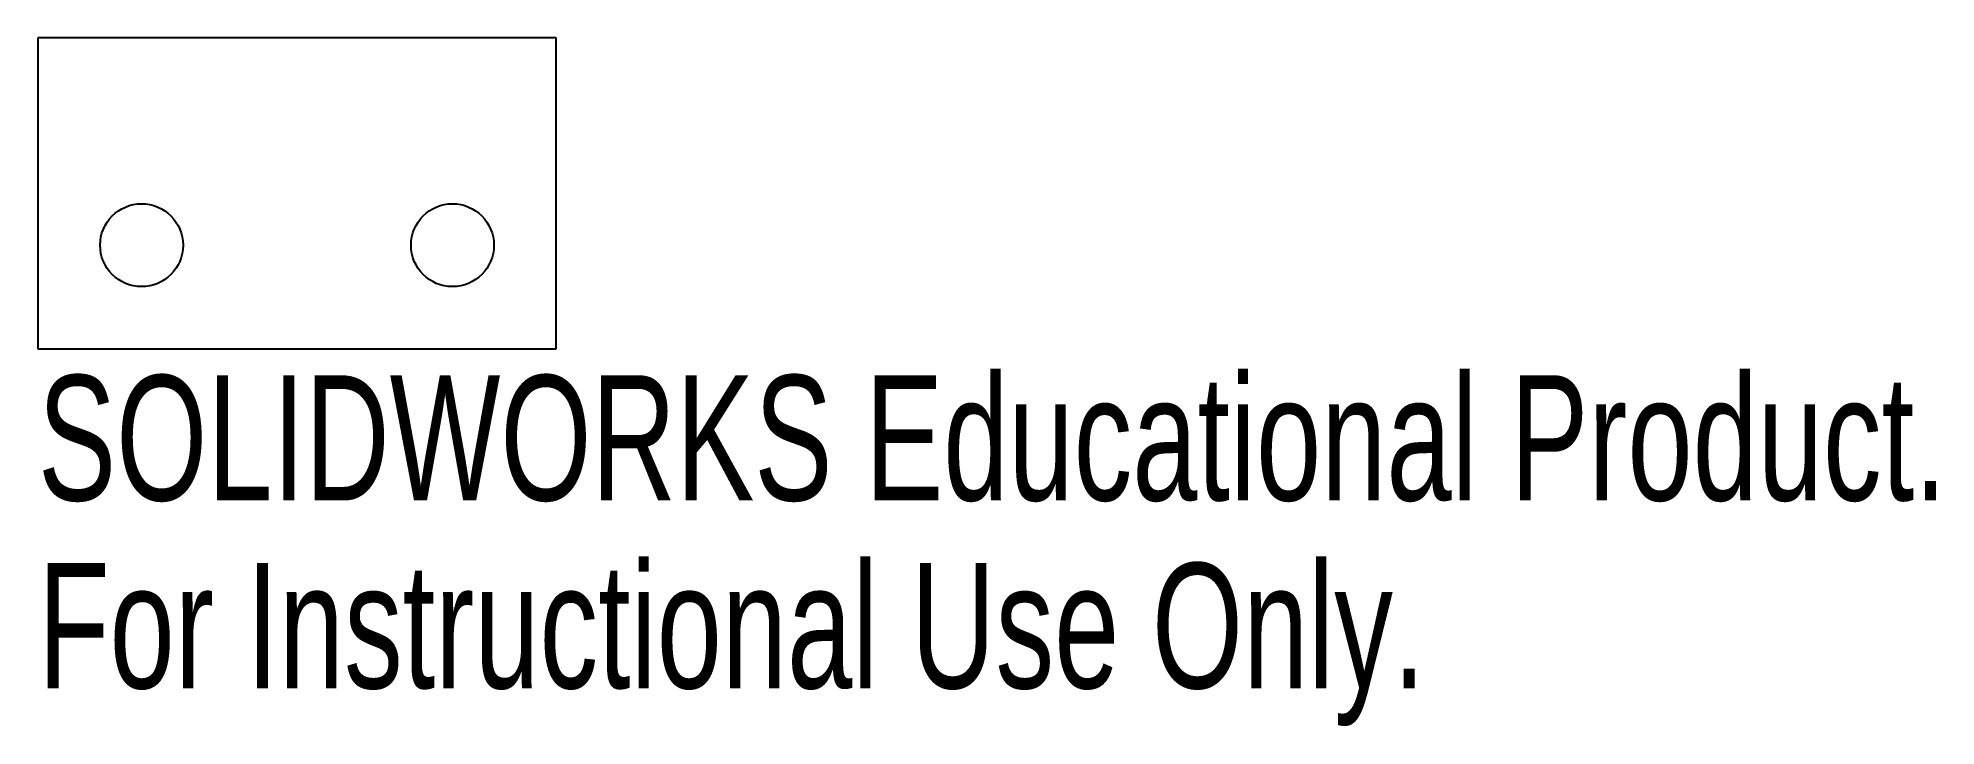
# Model space of a CAD drawing. Header units: millimetres. Extents: x -10 to 63.3, y -20.6 to 6.
import ezdxf

# ---------------------------------------------------------------- set-up
doc = ezdxf.new("R2010")
doc.units = ezdxf.units.MM
doc.styles.add('SLDTEXTSTYLE0', font='TXT', dxfattribs={"width": 0.7})

msp = doc.modelspace()

# ---------------------------------------------------------------- linework, layer by layer
at = {"color": 7, "linetype": 'Continuous', "lineweight": 25}
for p, q in [((-10, 6), (-10, -6)), ((10, 6), (-10, 6)), ((10, -6), (10, 6)), ((-10, -6), (10, -6))]:
    msp.add_line(p, q, dxfattribs=at)
for centre in [(-6, -2), (6, -2)]:
    msp.add_circle(centre, 1.6, dxfattribs=at)

# ---------------------------------------------------------------- texts
at = {"color": 254, "linetype": 'Continuous', "char_height": 4.83362, "attachment_point": 1, "style": 'SLDTEXTSTYLE0'}
for s, insert in [('SOLIDWORKS Educational Product.', (-10, -7.02)), ('For Instructional Use Only.', (-10, -14.27))]:
    msp.add_mtext(s, dxfattribs=dict(at, insert=insert))

doc.saveas('drawing.dxf')
